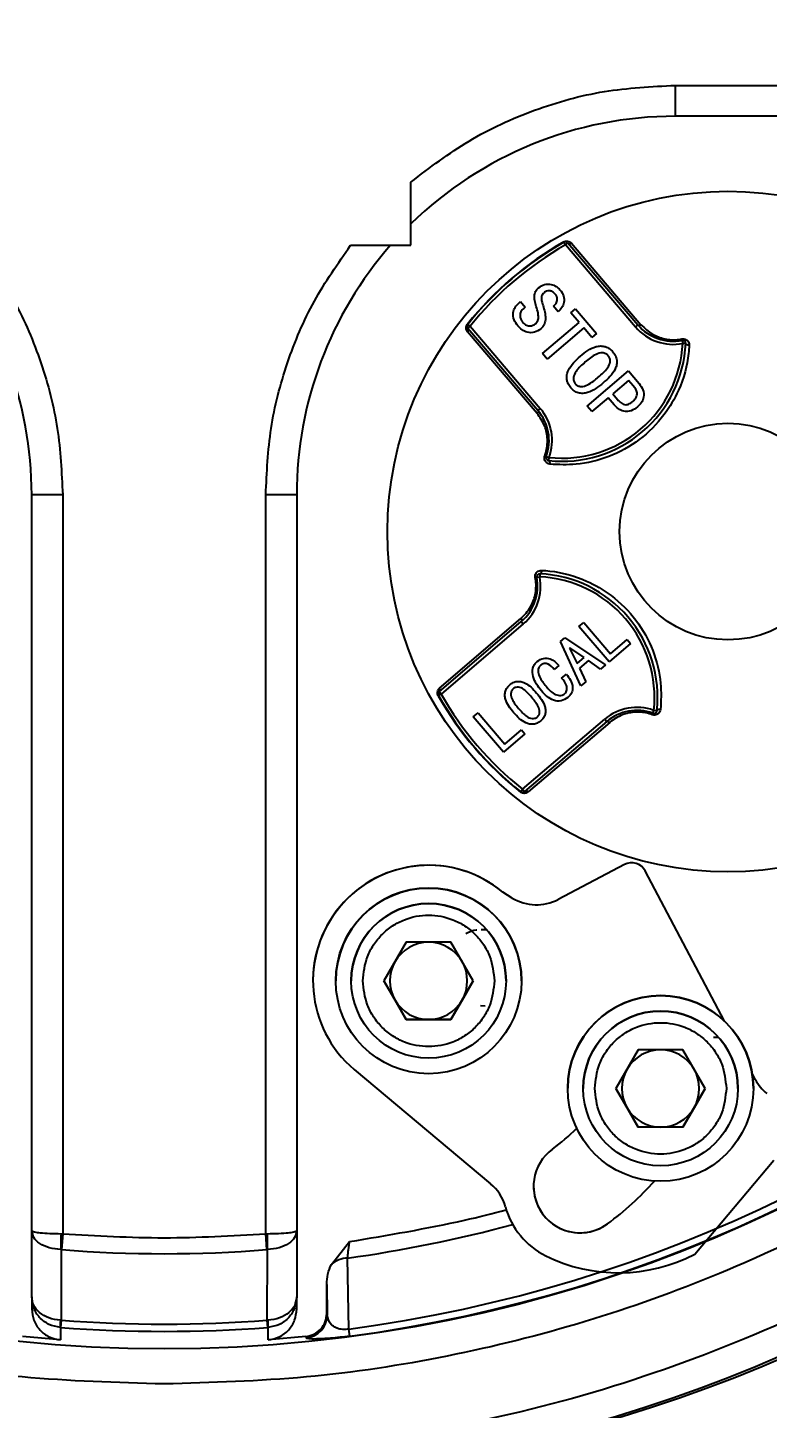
# Model space of a CAD drawing. Header units: millimetres. Extents: x 2055 to 5101, y 917 to 3070.
# Drawn here: x 2912.9 to 2960.7, y 2539.9 to 2629.2 of the extents above; entities that cross this region are included whole.
import ezdxf

# ---------------------------------------------------------------- set-up
doc = ezdxf.new("R2010")
doc.units = ezdxf.units.MM
doc.layers.add('AM_5', color=3, linetype='Continuous', lineweight=25)
doc.styles.add('SLDTEXTSTYLE1', font='txt.shx', dxfattribs={"width": 0.7, "bigfont": 'gbcbig.shx'})
doc.dimstyles.new('SLDDIMSTYLE12$0', dxfattribs={"dimtxt": 12, "dimasz": 10, "dimexe": 0, "dimexo": 0.0625, "dimgap": 0.875, "dimtad": 1, "dimdec": 1, "dimlfac": 1.8, "dimrnd": 1e-09, "dimzin": 12, "dimdsep": 46, "dimtxsty": 'SLDTEXTSTYLE1', "dimcen": 0.09, "dimdle": 8.16, "dimclrd": 3, "dimclre": 3, "dimadec": 0, "dimazin": 3, "dimtfac": 1, "dimtdec": 1, "dimtofl": 0, "dimtmove": 0, "dimatfit": 3, "dimfxl": 0, "dimfrac": 2, "dimtolj": 1, "dimlwd": 5, "dimlwe": 5, "dimarcsym": 0})

# ---------------------------------------------------------------- blocks, each defined once
blk = doc.blocks.new('*D56')
at = {"layer": 'AM_5', "color": 3, "lineweight": 5, "transparency": 16777216}
blk.add_line((3029.97, 2850.879), (2635.57, 2850.879), dxfattribs=at)
at = {"layer": 'AM_5', "color": 3, "linetype": 'Continuous', "lineweight": 5, "transparency": 16777216}
for p, q in [((2635.57, 2840.879), (2635.57, 2527.093)), ((3041.646, 2517.093), (2635.57, 2517.093))]:
    blk.add_line(p, q, dxfattribs=at)
at = {"layer": 'AM_5', "color": 3, "transparency": 16777216}
for points in [[(2633.904, 2840.879), (2637.237, 2840.879), (2635.57, 2850.879)], [(2633.904, 2527.093), (2637.237, 2527.093), (2635.57, 2517.093)]]:
    blk.add_solid(points, dxfattribs=at)
at = {"layer": 'Defpoints', "color": 0, "transparency": 16777216}
for p in [(3030.032, 2850.879), (2635.57, 2517.093), (3041.708, 2517.093)]:
    blk.add_point(p, dxfattribs=at)
at = {"layer": 'AM_5', "color": 0, "transparency": 16777216, "insert": (2620.981, 2683.986), "char_height": 12, "attachment_point": 5, "rotation": 90, "style": 'SLDTEXTSTYLE1'}
blk.add_mtext('\\A1;{\\H2.28571x;335}', dxfattribs=at)

msp = doc.modelspace()

# ---------------------------------------------------------------- linework, layer by layer
at = {"color": 7, "linetype": 'Continuous', "lineweight": 25}
for p, q in [((2954.714, 2625.444), (3005.405, 2625.444)), ((2954.714, 2625.444), (2954.714, 2623.444)), ((3005.204, 2623.444), (2954.714, 2623.444)), ((2937.632, 2615.106), (2937.632, 2619.192)), ((2933.731, 2615.106), (2937.632, 2615.106)), ((2947.519, 2615.301), (2947.507, 2615.322)), ((2947.618, 2615.127), (2947.519, 2615.301)), ((2947.618, 2615.127), (2947.77, 2615.257)), ((2952.148, 2609.822), (2947.618, 2615.127)), ((2947.77, 2615.257), (2952.3, 2609.952)), ((2948.005, 2615.234), (2952.498, 2609.973)), ((2944.599, 2611.37), (2944.708, 2611.463)), ((2944.708, 2611.463), (2945.013, 2611.105)), ((2945.013, 2611.105), (2944.92, 2611.026)), ((2947.153, 2610.806), (2946.847, 2611.164)), ((2947.961, 2610.743), (2948.257, 2610.995)), ((2948.493, 2610.12), (2947.961, 2610.743)), ((2948.257, 2610.995), (2949.626, 2609.392)), ((2941.302, 2609.991), (2941.283, 2610.006)), ((2945.786, 2604.24), (2941.292, 2609.501)), ((2941.459, 2609.866), (2941.302, 2609.991)), ((2941.459, 2609.866), (2941.307, 2609.736)), ((2945.837, 2604.432), (2941.307, 2609.736)), ((2941.459, 2609.866), (2945.989, 2604.562)), ((2946.127, 2608.1), (2948.493, 2610.12)), ((2948.798, 2609.762), (2946.433, 2607.742)), ((2949.33, 2609.14), (2948.798, 2609.762)), ((2949.626, 2609.392), (2949.33, 2609.14)), ((2952.3, 2609.952), (2952.148, 2609.822)), ((2955.156, 2608.956), (2955.194, 2608.76)), ((2955.394, 2608.75), (2955.194, 2608.76)), ((2946.433, 2607.742), (2946.127, 2608.1)), ((2949.025, 2604.707), (2951.686, 2606.98)), ((2951.686, 2606.98), (2952.377, 2606.17)), ((2951.696, 2606.369), (2950.669, 2605.492)), ((2952.002, 2606.011), (2951.696, 2606.369)), ((2950.373, 2605.239), (2949.33, 2604.349)), ((2950.759, 2604.788), (2950.373, 2605.239)), ((2950.669, 2605.492), (2950.975, 2605.134)), ((2945.989, 2604.562), (2945.837, 2604.432)), ((2949.33, 2604.349), (2949.025, 2604.707)), ((2946.374, 2601.456), (2946.562, 2601.388)), ((2946.541, 2601.189), (2946.562, 2601.388)), ((2915.128, 2598.98), (2913.128, 2598.98)), ((2913.128, 2551.403), (2913.128, 2598.98)), ((2915.128, 2598.98), (2915.128, 2551.203)), ((2928.25, 2551.203), (2928.25, 2598.98)), ((2930.25, 2598.98), (2928.25, 2598.98)), ((2930.25, 2598.98), (2930.25, 2551.403)), ((2945.759, 2593.632), (2945.955, 2593.67)), ((2945.965, 2593.87), (2945.955, 2593.67)), ((2939.458, 2586.246), (2944.762, 2590.777)), ((2939.48, 2586.481), (2944.742, 2590.975)), ((2944.892, 2590.625), (2939.588, 2586.094)), ((2944.762, 2590.777), (2944.892, 2590.625)), ((2948.49, 2590.459), (2948.797, 2590.721)), ((2948.797, 2590.721), (2950.529, 2588.694)), ((2947.307, 2589.495), (2947.574, 2589.723)), ((2947.574, 2589.723), (2950.212, 2587.985)), ((2950.439, 2588.178), (2948.49, 2590.459)), ((2950.529, 2588.694), (2951.609, 2589.617)), ((2951.609, 2589.617), (2951.826, 2589.363)), ((2948.611, 2586.617), (2947.307, 2589.495)), ((2947.909, 2589.087), (2947.883, 2589.064)), ((2947.883, 2589.064), (2948.364, 2588.068)), ((2948.818, 2588.455), (2947.909, 2589.087)), ((2951.826, 2589.363), (2950.439, 2588.178)), ((2947.184, 2587.937), (2946.891, 2587.686)), ((2948.364, 2588.068), (2948.818, 2588.455)), ((2949.101, 2588.259), (2948.514, 2587.757)), ((2949.892, 2587.711), (2949.101, 2588.259)), ((2950.212, 2587.985), (2949.892, 2587.711)), ((2947.369, 2587.126), (2947.676, 2587.388)), ((2948.514, 2587.757), (2948.931, 2586.891)), ((2939.588, 2586.094), (2939.414, 2585.996)), ((2939.588, 2586.094), (2939.458, 2586.246)), ((2948.931, 2586.891), (2948.611, 2586.617)), ((2939.414, 2585.996), (2939.393, 2585.984)), ((2941.66, 2584.626), (2941.967, 2584.888)), ((2943.608, 2582.345), (2941.66, 2584.626)), ((2941.967, 2584.888), (2943.699, 2582.86)), ((2944.848, 2579.935), (2950.153, 2584.465)), ((2950.283, 2584.313), (2944.978, 2579.783)), ((2950.475, 2584.262), (2945.213, 2579.768)), ((2950.153, 2584.465), (2950.283, 2584.313)), ((2953.259, 2584.851), (2953.327, 2585.038)), ((2953.526, 2585.017), (2953.327, 2585.038)), ((2944.996, 2583.53), (2943.608, 2582.345)), ((2943.699, 2582.86), (2944.779, 2583.783)), ((2944.779, 2583.783), (2944.996, 2583.53)), ((2944.724, 2579.778), (2944.709, 2579.759)), ((2944.848, 2579.935), (2944.724, 2579.778)), ((2944.848, 2579.935), (2944.978, 2579.783)), ((2951.426, 2575.072), (2947.146, 2572.814)), ((2951.426, 2575.072), (2947.146, 2572.814)), ((2957.904, 2564.94), (2952.777, 2574.655)), ((2952.777, 2574.655), (2952.777, 2574.655)), ((2957.905, 2564.94), (2952.777, 2574.655)), ((2944.181, 2572.907), (2943.58, 2573.275)), ((2943.58, 2573.275), (2943.58, 2573.275)), ((2944.181, 2572.907), (2943.58, 2573.275)), ((2944.181, 2572.907), (2944.181, 2572.907)), ((2947.146, 2572.814), (2947.146, 2572.814)), ((2942.18, 2570.865), (2942.483, 2570.876)), ((2937.332, 2570.049), (2935.889, 2567.549)), ((2940.219, 2570.049), (2937.332, 2570.049)), ((2941.662, 2567.549), (2940.219, 2570.049)), ((2933.776, 2567.555), (2933.776, 2567.555)), ((2935.889, 2567.549), (2937.332, 2565.049)), ((2936.611, 2566.299), (2935.889, 2567.549)), ((2940.219, 2565.049), (2941.662, 2567.549)), ((2941.662, 2567.549), (2940.941, 2566.299)), ((2943.776, 2567.544), (2943.776, 2567.544)), ((2937.332, 2565.049), (2936.611, 2566.299)), ((2940.941, 2566.299), (2940.219, 2565.049)), ((2942.422, 2565.913), (2942.128, 2565.93)), ((2937.332, 2565.049), (2940.219, 2565.049)), ((2937.332, 2565.049), (2937.332, 2565.049)), ((2938.776, 2565.049), (2937.332, 2565.049)), ((2940.219, 2565.049), (2938.776, 2565.049)), ((2940.219, 2565.049), (2940.219, 2565.049)), ((2957.186, 2563.917), (2957.455, 2563.917)), ((2952.321, 2563.097), (2950.877, 2560.597)), ((2955.207, 2563.097), (2952.321, 2563.097)), ((2956.651, 2560.597), (2955.207, 2563.097)), ((2933.971, 2561.824), (2942.773, 2554.438)), ((2959.901, 2561.157), (2959.685, 2561.566)), ((2959.901, 2561.157), (2959.685, 2561.566)), ((2959.901, 2561.157), (2959.901, 2561.157)), ((2947.764, 2560.604), (2947.764, 2560.604)), ((2948.764, 2560.603), (2948.764, 2560.603)), ((2950.877, 2560.597), (2952.321, 2558.097)), ((2951.599, 2559.347), (2950.877, 2560.597)), ((2955.207, 2558.097), (2956.651, 2560.597)), ((2956.651, 2560.597), (2955.929, 2559.347)), ((2959.764, 2560.591), (2959.764, 2560.591)), ((2952.321, 2558.097), (2951.599, 2559.347)), ((2955.929, 2559.347), (2955.207, 2558.097)), ((2953.764, 2558.097), (2952.321, 2558.097)), ((2955.207, 2558.097), (2953.764, 2558.097)), ((2955.973, 2549.889), (2961.074, 2555.967)), ((2913.128, 2551.403), (2913.183, 2551.357)), ((2913.195, 2551.181), (2913.128, 2551.403)), ((2913.128, 2547.123), (2913.128, 2551.403)), ((2930.25, 2551.403), (2930.25, 2547.123)), ((2915.021, 2551.204), (2915.128, 2551.203)), ((2915.128, 2551.203), (2915.048, 2550.173)), ((2928.25, 2551.203), (2928.358, 2551.204)), ((2928.33, 2550.173), (2928.25, 2551.203)), ((2932.489, 2549.224), (2933.663, 2550.69)), ((2915.021, 2550.175), (2915.048, 2550.173)), ((2915.021, 2550.175), (2915.026, 2545.605)), ((2928.33, 2550.173), (2928.358, 2550.175)), ((2928.352, 2545.605), (2928.358, 2550.175)), ((2933.618, 2545.043), (2933.536, 2549.63)), ((2932.189, 2547.917), (2932.221, 2545.952)), ((2932.189, 2546.047), (2932.189, 2547.917)), ((2913.128, 2547.123), (2913.128, 2546.338)), ((2930.25, 2547.123), (2930.185, 2546.854)), ((2930.217, 2546.764), (2930.217, 2546.849)), ((2930.25, 2546.338), (2930.25, 2547.123)), ((2915.026, 2545.605), (2914.98, 2545.608)), ((2914.98, 2545.142), (2914.992, 2545.141)), ((2914.98, 2545.142), (2914.981, 2544.34)), ((2915.026, 2545.605), (2914.992, 2545.141)), ((2928.352, 2545.605), (2928.398, 2545.608)), ((2928.387, 2545.141), (2928.352, 2545.605)), ((2928.387, 2545.141), (2928.398, 2545.142)), ((2928.397, 2544.34), (2928.398, 2545.142)), ((2933.679, 2544.581), (2933.618, 2545.043)), ((2914.981, 2544.34), (2912.538, 2544.554)), ((2930.841, 2544.554), (2928.397, 2544.34)), ((2930.872, 2544.462), (2930.841, 2544.554))]:
    msp.add_line(p, q, dxfattribs=at)
at = {"color": 7, "linetype": 'Continuous', "lineweight": 25, "flags": 128}
for points in [[(2952.498, 2609.973), (2952.47, 2609.955), (2952.44, 2609.941), (2952.411, 2609.932), (2952.383, 2609.927), (2952.358, 2609.926), (2952.335, 2609.93), (2952.316, 2609.939), (2952.3, 2609.952)], [(2955.614, 2608.642), (2955.572, 2608.644), (2955.53, 2608.65), (2955.492, 2608.66), (2955.458, 2608.673), (2955.43, 2608.69), (2955.409, 2608.709), (2955.397, 2608.729), (2955.394, 2608.75)], [(2945.837, 2604.432), (2945.848, 2604.415), (2945.853, 2604.395), (2945.854, 2604.371), (2945.849, 2604.346), (2945.84, 2604.319), (2945.826, 2604.292), (2945.808, 2604.265), (2945.786, 2604.24)], [(2946.613, 2600.954), (2946.618, 2600.996), (2946.619, 2601.038), (2946.615, 2601.078), (2946.606, 2601.113), (2946.594, 2601.144), (2946.579, 2601.167), (2946.561, 2601.182), (2946.541, 2601.189)], [(2946.073, 2594.09), (2946.071, 2594.048), (2946.065, 2594.006), (2946.055, 2593.968), (2946.041, 2593.934), (2946.025, 2593.906), (2946.006, 2593.886), (2945.985, 2593.873), (2945.965, 2593.87)], [(2944.742, 2590.975), (2944.759, 2590.946), (2944.773, 2590.916), (2944.783, 2590.887), (2944.788, 2590.86), (2944.788, 2590.834), (2944.784, 2590.811), (2944.775, 2590.792), (2944.762, 2590.777)], [(2950.283, 2584.313), (2950.3, 2584.324), (2950.32, 2584.329), (2950.343, 2584.33), (2950.369, 2584.326), (2950.395, 2584.316), (2950.422, 2584.302), (2950.449, 2584.284), (2950.475, 2584.262)], [(2953.76, 2585.089), (2953.718, 2585.094), (2953.676, 2585.095), (2953.637, 2585.091), (2953.601, 2585.083), (2953.571, 2585.071), (2953.548, 2585.055), (2953.533, 2585.037), (2953.526, 2585.017)], [(2932.221, 2545.952), (2932.203, 2546.005), (2932.189, 2546.047)]]:
    msp.add_lwpolyline(points, dxfattribs=at)
at = {"color": 7, "linetype": 'Continuous', "lineweight": 25}
for centre, radius in [((2921.689, 2635.233), 91.48), ((2958.119, 2596.595), 22), ((2958.119, 2596.595), 7), ((2938.776, 2567.549), 6), ((2938.776, 2567.549), 5), ((2953.764, 2560.597), 6), ((2953.764, 2560.597), 5)]:
    msp.add_circle(centre, radius, dxfattribs=at)
for centre, radius, start, end in [((2921.689, 2635.233), 90.341, 353.64897, 186.35103), ((2921.689, 2635.233), 89.875, 353.64897, 186.35103), ((2921.689, 2635.233), 85.319, 353.33017, 186.66983), ((2954.714, 2598.98), 24.464, 90, 134.2869), ((2921.689, 2635.233), 90.976, 277.53416, 351.20762), ((2921.689, 2635.233), 91.441, 277.53416, 351.20762), ((2921.727, 2635.055), 99.998, 280.32817, 349.67428), ((2922.144, 2635.055), 99.998, 280.32817, 349.67428), ((2888.664, 2598.98), 24.464, 0, 41.23805), ((2954.714, 2598.98), 24.464, 138.76195, 180), ((2958.119, 2596.595), 21.524, 119.539, 141.461), ((2958.119, 2596.595), 21.5, 119.539, 141.461), ((2958.119, 2596.595), 21.3, 119.539, 141.461), ((2947.618, 2615.127), 0.2, 40.5, 119.539), ((2947.9, 2615.383), 0.182, 224.12254, 305.03626), ((2941.459, 2609.866), 0.2, 141.461, 220.5), ((2941.161, 2609.627), 0.182, 315.96374, 36.87746), ((2954.582, 2611.901), 3.2, 220.5, 281.03097), ((2954.582, 2611.901), 3, 220.5, 281.03097), ((2947.403, 2609.142), 8, 263.8094, 357.1906), ((2947.403, 2609.142), 7.8, 263.8094, 357.1906), ((2954.469, 2608.903), 0.689, 4.41037, 12.37572), ((2955.194, 2608.76), 0.2, 357.1906, 101.03097), ((2943.556, 2602.484), 3, 339.96903, 40.5), ((2943.556, 2602.484), 3.2, 339.96903, 40.5), ((2946.534, 2602.126), 0.689, 248.62428, 256.58963), ((2946.562, 2601.388), 0.2, 159.96903, 263.8094), ((2942.814, 2593.058), 3, 310.5, 11.03097), ((2942.814, 2593.058), 3.2, 310.5, 11.03097), ((2945.811, 2592.945), 0.689, 94.41037, 102.37572), ((2945.955, 2593.67), 0.2, 87.1906, 191.03097), ((2945.573, 2585.88), 7.8, 353.8094, 87.1906), ((2945.573, 2585.88), 8, 353.8094, 87.1906), ((2939.588, 2586.094), 0.2, 130.5, 209.539), ((2939.331, 2586.377), 0.182, 314.12254, 35.03626), ((2958.119, 2596.595), 21.3, 209.539, 231.461), ((2958.119, 2596.595), 21.524, 209.539, 231.461), ((2958.119, 2596.595), 21.5, 209.539, 231.461), ((2952.231, 2582.032), 3.2, 69.96903, 130.5), ((2952.231, 2582.032), 3, 69.96903, 130.5), ((2952.589, 2585.01), 0.689, 338.62428, 346.58963), ((2953.327, 2585.038), 0.2, 249.96903, 353.8094), ((2944.848, 2579.935), 0.2, 231.461, 310.5), ((2945.087, 2579.638), 0.182, 45.96374, 126.87746), ((2938.776, 2567.549), 7.474, 50, 230), ((2938.776, 2567.549), 7.474, 50, 179.93876), ((2951.892, 2574.188), 1, 27.82515, 117.82515), ((2951.892, 2574.188), 1, 27.82515, 117.82515), ((2938.776, 2567.549), 6, 359.93876, 179.87751), ((2945.746, 2575.467), 3, 238.5537, 297.82515), ((2945.746, 2575.467), 3, 238.5537, 297.82515), ((2938.776, 2567.549), 5, 359.99969, 179.93876), ((2938.776, 2567.549), 2.5, 89.99969, 149.99969), ((2938.776, 2567.549), 2.5, 29.99969, 89.99969), ((2938.776, 2567.549), 2.5, 149.99969, 209.99969), ((2938.776, 2567.549), 2.5, 329.99969, 29.99969), ((2953.764, 2560.597), 6, 359.93876, 179.87751), ((2938.776, 2567.549), 2.5, 209.99969, 269.99969), ((2938.776, 2567.549), 2.5, 269.99969, 329.99969), ((2953.764, 2560.597), 5, 359.99969, 179.93876), ((2953.764, 2560.597), 2.5, 89.99969, 149.99969), ((2953.764, 2560.597), 2.5, 29.99969, 89.99969), ((2953.764, 2560.597), 2.5, 149.99969, 209.99969), ((2953.764, 2560.597), 2.5, 329.99969, 29.99969), ((2962.554, 2562.558), 3, 207.82515, 230), ((2962.554, 2562.558), 3, 207.82515, 230), ((2953.764, 2560.597), 2.5, 209.99969, 269.99969), ((2953.764, 2560.597), 2.5, 269.99969, 329.99969), ((2938.776, 2567.549), 13.5, 306.36279, 315.13033), ((2948.558, 2554.262), 3, 126.36279, 306.36279), ((2940.845, 2552.14), 3, 15.38287, 50), ((2948.558, 2554.262), 3, 179.93876, 306.36279), ((2938.776, 2567.549), 19.5, 306.36279, 318.43109), ((2938.776, 2567.549), 19.5, 306.36279, 318.43104), ((2948.558, 2554.262), 5, 195.38287, 243.70737), ((2921.689, 2635.233), 86.42, 277.87924, 285.10367), ((2936.356, 2550.689), 21.342, 178.61808, 181.38192), ((2907.022, 2550.689), 21.342, 358.61809, 1.38192), ((2921.689, 2635.233), 85.319, 265.53552, 274.46448), ((2933.62, 2547.86), 1.772, 92.70606, 129.63521), ((2951.051, 2559.258), 10.583, 243.58851, 297.71587), ((2930.721, 2545.955), 1.5, 275.78841, 359.91128), ((2917.689, 2545.375), 2.719, 175.08842, 184.91158), ((2921.689, 2635.233), 90.341, 265.74841, 274.25159), ((2921.689, 2635.233), 89.875, 265.74841, 274.25159), ((2925.689, 2545.375), 2.719, 355.08842, 4.91158)]:
    msp.add_arc(centre, radius, start, end, dxfattribs=at)
for points in [[(2921.689, 2541.493), (2918.622, 2541.58), (2912.486, 2541.754), (2903.372, 2543.157), (2894.434, 2545.382), (2885.759, 2548.49), (2877.429, 2552.429), (2869.526, 2557.166), (2862.125, 2562.655), (2855.298, 2568.842), (2849.11, 2575.669), (2843.622, 2583.07), (2838.885, 2590.973), (2834.945, 2599.303), (2831.841, 2607.978), (2829.602, 2616.916), (2828.25, 2626.03), (2827.798, 2635.233), (2828.25, 2644.436), (2829.602, 2653.551), (2831.841, 2662.489), (2834.945, 2671.164), (2838.885, 2679.493), (2843.622, 2687.397), (2849.11, 2694.797), (2855.298, 2701.624), (2862.125, 2707.812), (2869.526, 2713.301), (2877.429, 2718.038), (2885.759, 2721.977), (2894.434, 2725.084), (2903.372, 2727.31), (2912.486, 2728.713), (2918.622, 2728.887), (2921.689, 2728.974)], [(2921.689, 2728.974), (2924.757, 2728.887), (2930.892, 2728.713), (2940.006, 2727.31), (2948.944, 2725.084), (2957.62, 2721.977), (2965.949, 2718.038), (2973.852, 2713.301), (2981.253, 2707.812), (2988.08, 2701.624), (2994.268, 2694.797), (2999.757, 2687.397), (3004.494, 2679.493), (3008.433, 2671.164), (3011.537, 2662.489), (3013.776, 2653.551), (3015.128, 2644.436), (3015.58, 2635.233), (3015.128, 2626.03), (3013.776, 2616.916), (3011.537, 2607.978), (3008.433, 2599.303), (3004.494, 2590.973), (2999.757, 2583.07), (2994.268, 2575.669), (2988.08, 2568.842), (2981.253, 2562.655), (2973.852, 2557.166), (2965.949, 2552.429), (2957.62, 2548.49), (2948.944, 2545.382), (2940.006, 2543.157), (2930.892, 2541.754), (2924.757, 2541.58), (2921.689, 2541.493)], [(3019.363, 2624.444), (3018.839, 2620.792), (3017.791, 2613.489), (3014.671, 2602.846), (3010.463, 2592.603), (3005.108, 2582.902), (2998.703, 2573.863), (2991.322, 2565.601), (2983.06, 2558.22), (2974.021, 2551.815), (2964.32, 2546.46), (2954.077, 2542.252), (2943.434, 2539.132), (2936.13, 2538.084), (2932.479, 2537.56)], [(2915.128, 2551.203), (2917.315, 2551.075), (2921.689, 2550.818), (2926.063, 2551.075), (2928.25, 2551.203)]]:
    msp.add_open_spline(points, degree=3, dxfattribs=at)
for points, knots in [([(2921.689, 2719.52), (2918.784, 2719.433), (2912.926, 2719.258), (2904.175, 2717.83), (2895.521, 2715.526), (2887.116, 2712.278), (2879.105, 2708.157), (2871.621, 2703.233), (2864.776, 2697.61), (2858.611, 2691.365), (2853.124, 2684.517), (2848.335, 2677.065), (2844.313, 2669.059), (2841.15, 2660.624), (2838.901, 2651.898), (2837.618, 2643.036), (2837.216, 2634.178), (2837.722, 2628.339), (2837.973, 2625.444)], [0, 0, 0, 0, 0.061282, 0.123596, 0.186618, 0.25, 0.313382, 0.376404, 0.438718, 0.5, 0.561282, 0.623596, 0.686618, 0.75, 0.813382, 0.876404, 0.938718, 1, 1, 1, 1]), ([(3005.405, 2625.444), (3005.656, 2628.339), (3006.163, 2634.178), (3005.761, 2643.036), (3004.478, 2651.898), (3002.228, 2660.624), (2999.065, 2669.059), (2995.044, 2677.065), (2990.254, 2684.517), (2984.767, 2691.365), (2978.603, 2697.61), (2971.757, 2703.233), (2964.273, 2708.157), (2956.262, 2712.278), (2947.857, 2715.526), (2939.204, 2717.83), (2930.453, 2719.258), (2924.594, 2719.433), (2921.689, 2719.52)], [0, 0, 0, 0, 0.061282, 0.123596, 0.186618, 0.25, 0.313382, 0.376404, 0.438718, 0.5, 0.561282, 0.623596, 0.686618, 0.75, 0.813382, 0.876404, 0.938718, 1, 1, 1, 1]), ([(2937.632, 2619.192), (2938.855, 2620.125), (2941.319, 2622.005), (2945.578, 2623.944), (2950.082, 2625.212), (2953.178, 2625.367), (2954.714, 2625.444)], [0, 0, 0, 0, 0.248067, 0.5, 0.751933, 1, 1, 1, 1]), ([(2909.647, 2615.106), (2910.469, 2613.927), (2912.123, 2611.552), (2913.819, 2607.53), (2914.926, 2603.307), (2915.061, 2600.416), (2915.128, 2598.98)], [0, 0, 0, 0, 0.248315, 0.5, 0.751685, 1, 1, 1, 1]), ([(2928.25, 2598.98), (2928.317, 2600.416), (2928.452, 2603.307), (2929.559, 2607.53), (2931.255, 2611.552), (2932.909, 2613.927), (2933.731, 2615.106)], [0, 0, 0, 0, 0.248315, 0.5, 0.751685, 1, 1, 1, 1]), ([(2947.507, 2615.322), (2947.528, 2615.332), (2947.575, 2615.356), (2947.661, 2615.375), (2947.779, 2615.374), (2947.906, 2615.33), (2947.971, 2615.267), (2948.005, 2615.234)], [0, 0, 0, 0, 0.0853698, 0.1907986, 0.3564235, 0.6664713, 1, 1, 1, 1]), ([(2945.764, 2611.046), (2945.679, 2611.3), (2945.562, 2611.654), (2945.666, 2612.13), (2945.81, 2612.282), (2945.881, 2612.358)], [0, 0, 0, 0, 0.560027, 0.780079, 1, 1, 1, 1]), ([(2945.881, 2612.358), (2946.003, 2612.441), (2946.245, 2612.608), (2946.667, 2612.597), (2947.021, 2612.463), (2947.183, 2612.301), (2947.264, 2612.22)], [0, 0, 0, 0, 0.279601, 0.558878, 0.779376, 1, 1, 1, 1]), ([(2946.234, 2612.04), (2946.169, 2611.967), (2946.04, 2611.82), (2946.079, 2611.464), (2946.156, 2611.238), (2946.203, 2611.099)], [0, 0, 0, 0, 0.278312, 0.557355, 1, 1, 1, 1]), ([(2946.953, 2611.954), (2946.899, 2612.009), (2946.791, 2612.119), (2946.579, 2612.181), (2946.379, 2612.148), (2946.282, 2612.076), (2946.234, 2612.04)], [0, 0, 0, 0, 0.280393, 0.559545, 0.779457, 1, 1, 1, 1]), ([(2946.847, 2611.164), (2946.91, 2611.222), (2947.035, 2611.337), (2947.103, 2611.572), (2947.072, 2611.793), (2946.993, 2611.901), (2946.953, 2611.954)], [0, 0, 0, 0, 0.279799, 0.559732, 0.779524, 1, 1, 1, 1]), ([(2947.264, 2612.22), (2947.356, 2612.099), (2947.539, 2611.859), (2947.546, 2611.42), (2947.398, 2611.061), (2947.235, 2610.891), (2947.153, 2610.806)], [0, 0, 0, 0, 0.280576, 0.558458, 0.779312, 1, 1, 1, 1]), ([(2944.541, 2609.894), (2944.447, 2610.02), (2944.261, 2610.271), (2944.212, 2610.719), (2944.34, 2611.108), (2944.512, 2611.283), (2944.599, 2611.37)], [0, 0, 0, 0, 0.280466, 0.559432, 0.779595, 1, 1, 1, 1]), ([(2944.92, 2611.026), (2944.853, 2610.96), (2944.72, 2610.828), (2944.666, 2610.564), (2944.709, 2610.326), (2944.794, 2610.206), (2944.836, 2610.147)], [0, 0, 0, 0, 0.280123, 0.558679, 0.779337, 1, 1, 1, 1]), ([(2945.7, 2610.05), (2945.76, 2610.129), (2945.88, 2610.29), (2945.872, 2610.656), (2945.805, 2610.898), (2945.764, 2611.046)], [0, 0, 0, 0, 0.277254, 0.55795, 1, 1, 1, 1]), ([(2946.203, 2611.099), (2946.275, 2610.829), (2946.374, 2610.454), (2946.26, 2609.959), (2946.111, 2609.798), (2946.037, 2609.718)], [0, 0, 0, 0, 0.559726, 0.780043, 1, 1, 1, 1]), ([(2944.836, 2610.147), (2944.9, 2610.079), (2945.027, 2609.945), (2945.286, 2609.875), (2945.523, 2609.923), (2945.641, 2610.007), (2945.7, 2610.05)], [0, 0, 0, 0, 0.280691, 0.558757, 0.779281, 1, 1, 1, 1]), ([(2941.292, 2609.501), (2941.254, 2609.56), (2941.196, 2609.648), (2941.194, 2609.805), (2941.222, 2609.905), (2941.252, 2609.964), (2941.276, 2609.997), (2941.283, 2610.006)], [0, 0, 0, 0, 0.49351, 0.746512, 0.851032, 0.956489, 1, 1, 1, 1]), ([(2946.037, 2609.718), (2945.905, 2609.625), (2945.642, 2609.44), (2945.175, 2609.443), (2944.8, 2609.622), (2944.627, 2609.803), (2944.541, 2609.894)], [0, 0, 0, 0, 0.2798432, 0.5586107, 0.7789801, 1, 1, 1, 1]), ([(2952.498, 2609.973), (2952.728, 2609.75), (2953.143, 2609.348), (2954.019, 2609.017), (2954.705, 2608.976), (2955.075, 2609.039), (2955.142, 2609.051)], [0, 0, 0, 0, 0.356926, 0.645588, 0.935957, 1, 1, 1, 1]), ([(2955.614, 2608.642), (2955.602, 2608.464), (2955.535, 2607.508), (2955.113, 2605.933), (2953.986, 2604), (2952.445, 2602.454), (2950.442, 2601.356), (2948.415, 2600.865), (2947.176, 2600.926), (2946.613, 2600.954)], [0, 0, 0, 0, 0.0439371, 0.236293, 0.3728219, 0.5357282, 0.69861, 0.8632007, 1, 1, 1, 1]), ([(2948.582, 2607.935), (2948.9, 2608.193), (2949.298, 2608.515), (2949.896, 2608.61), (2950.195, 2608.568), (2950.471, 2608.436), (2950.611, 2608.292), (2950.68, 2608.22)], [0, 0, 0, 0, 0.498982, 0.624271, 0.749515, 0.874666, 1, 1, 1, 1]), ([(2955.142, 2609.051), (2955.182, 2609.055), (2955.263, 2609.063), (2955.379, 2609.03), (2955.484, 2608.965), (2955.567, 2608.864), (2955.612, 2608.75), (2955.613, 2608.672), (2955.614, 2608.642)], [0, 0, 0, 0, 0.1540842, 0.3077863, 0.4712038, 0.6571656, 0.8674974, 1, 1, 1, 1]), ([(2947.957, 2605.894), (2947.896, 2605.975), (2947.776, 2606.137), (2947.692, 2606.433), (2947.701, 2606.737), (2947.895, 2607.315), (2948.277, 2607.66), (2948.582, 2607.935)], [0, 0, 0, 0, 0.1253313, 0.2504536, 0.3756879, 0.5009977, 1, 1, 1, 1]), ([(2948.901, 2607.562), (2948.68, 2607.374), (2948.349, 2607.094), (2948.127, 2606.626), (2948.134, 2606.33), (2948.213, 2606.208), (2948.252, 2606.147)], [0, 0, 0, 0, 0.501768, 0.750148, 0.875248, 1, 1, 1, 1]), ([(2950.385, 2607.968), (2950.332, 2608.016), (2950.225, 2608.113), (2949.938, 2608.173), (2949.443, 2608.031), (2949.118, 2607.75), (2948.901, 2607.562)], [0, 0, 0, 0, 0.12479, 0.249939, 0.498148, 1, 1, 1, 1]), ([(2949.738, 2606.581), (2949.956, 2606.765), (2950.281, 2607.04), (2950.512, 2607.496), (2950.503, 2607.789), (2950.424, 2607.908), (2950.385, 2607.968)], [0, 0, 0, 0, 0.5018858, 0.7502037, 0.8752646, 1, 1, 1, 1]), ([(2950.68, 2608.22), (2950.74, 2608.141), (2950.86, 2607.981), (2950.946, 2607.689), (2950.936, 2607.388), (2950.739, 2606.818), (2950.36, 2606.479), (2950.057, 2606.208)], [0, 0, 0, 0, 0.125297, 0.250413, 0.375603, 0.500878, 1, 1, 1, 1]), ([(2948.252, 2606.147), (2948.306, 2606.098), (2948.414, 2606.002), (2948.706, 2605.954), (2949.194, 2606.114), (2949.52, 2606.394), (2949.738, 2606.581)], [0, 0, 0, 0, 0.124698, 0.249711, 0.498195, 1, 1, 1, 1]), ([(2950.057, 2606.208), (2949.74, 2605.95), (2949.343, 2605.628), (2948.747, 2605.517), (2948.445, 2605.55), (2948.167, 2605.678), (2948.027, 2605.822), (2947.957, 2605.894)], [0, 0, 0, 0, 0.499139, 0.624435, 0.749618, 0.874706, 1, 1, 1, 1]), ([(2951.967, 2605.012), (2952.049, 2605.086), (2952.21, 2605.231), (2952.293, 2605.645), (2952.113, 2605.872), (2952.002, 2606.011)], [0, 0, 0, 0, 0.282451, 0.559256, 1, 1, 1, 1]), ([(2952.377, 2606.17), (2952.474, 2606.04), (2952.666, 2605.78), (2952.705, 2605.311), (2952.546, 2604.919), (2952.364, 2604.743), (2952.273, 2604.654)], [0, 0, 0, 0, 0.2803956, 0.5591428, 0.7792262, 1, 1, 1, 1]), ([(2952.273, 2604.654), (2952.141, 2604.559), (2951.879, 2604.369), (2951.408, 2604.342), (2951.022, 2604.514), (2950.847, 2604.696), (2950.759, 2604.788)], [0, 0, 0, 0, 0.280176, 0.558961, 0.779148, 1, 1, 1, 1]), ([(2950.975, 2605.134), (2951.048, 2605.055), (2951.194, 2604.897), (2951.489, 2604.763), (2951.767, 2604.854), (2951.9, 2604.96), (2951.967, 2605.012)], [0, 0, 0, 0, 0.281274, 0.559341, 0.778877, 1, 1, 1, 1]), ([(2946.283, 2601.485), (2946.305, 2601.549), (2946.425, 2601.905), (2946.492, 2602.588), (2946.302, 2603.506), (2945.97, 2603.978), (2945.786, 2604.24)], [0, 0, 0, 0, 0.064043, 0.354412, 0.643074, 1, 1, 1, 1]), ([(2946.613, 2600.954), (2946.556, 2600.968), (2946.448, 2600.994), (2946.328, 2601.109), (2946.265, 2601.243), (2946.253, 2601.375), (2946.274, 2601.45), (2946.283, 2601.485)], [0, 0, 0, 0, 0.257956, 0.484914, 0.703585, 0.864278, 1, 1, 1, 1]), ([(2945.664, 2593.618), (2945.66, 2593.658), (2945.651, 2593.739), (2945.685, 2593.856), (2945.75, 2593.96), (2945.851, 2594.044), (2945.965, 2594.088), (2946.043, 2594.09), (2946.073, 2594.09)], [0, 0, 0, 0, 0.154084, 0.307786, 0.471204, 0.657166, 0.867497, 1, 1, 1, 1]), ([(2946.073, 2594.09), (2946.251, 2594.078), (2947.207, 2594.011), (2948.782, 2593.589), (2950.715, 2592.462), (2952.261, 2590.921), (2953.359, 2588.918), (2953.85, 2586.891), (2953.788, 2585.652), (2953.76, 2585.089)], [0, 0, 0, 0, 0.043937, 0.236293, 0.372822, 0.535728, 0.69861, 0.863201, 1, 1, 1, 1]), ([(2944.742, 2590.975), (2944.964, 2591.204), (2945.367, 2591.619), (2945.697, 2592.495), (2945.739, 2593.181), (2945.675, 2593.551), (2945.664, 2593.618)], [0, 0, 0, 0, 0.356926, 0.645588, 0.935957, 1, 1, 1, 1]), ([(2946.072, 2586.294), (2945.844, 2586.584), (2945.503, 2587.018), (2945.47, 2587.675), (2945.607, 2588.015), (2945.735, 2588.143), (2945.799, 2588.207)], [0, 0, 0, 0, 0.499696, 0.74909, 0.87448, 1, 1, 1, 1]), ([(2945.799, 2588.207), (2945.927, 2588.288), (2946.182, 2588.45), (2946.62, 2588.399), (2946.952, 2588.201), (2947.107, 2588.025), (2947.184, 2587.937)], [0, 0, 0, 0, 0.2788412, 0.5580379, 0.7787144, 1, 1, 1, 1]), ([(2946.016, 2587.954), (2945.971, 2587.906), (2945.881, 2587.81), (2945.825, 2587.548), (2945.952, 2587.097), (2946.202, 2586.796), (2946.369, 2586.595)], [0, 0, 0, 0, 0.124838, 0.249769, 0.498841, 1, 1, 1, 1]), ([(2946.891, 2587.686), (2946.771, 2587.815), (2946.622, 2587.976), (2946.377, 2588.065), (2946.246, 2588.071), (2946.119, 2588.032), (2946.05, 2587.98), (2946.016, 2587.954)], [0, 0, 0, 0, 0.498979, 0.624378, 0.749538, 0.874643, 1, 1, 1, 1]), ([(2947.563, 2586.115), (2947.597, 2586.15), (2947.663, 2586.22), (2947.704, 2586.361), (2947.718, 2586.505), (2947.649, 2586.788), (2947.493, 2586.976), (2947.369, 2587.126)], [0, 0, 0, 0, 0.12486, 0.249907, 0.375198, 0.50038, 1, 1, 1, 1]), ([(2947.676, 2587.388), (2947.773, 2587.26), (2947.967, 2587.004), (2948.113, 2586.569), (2948.037, 2586.144), (2947.866, 2585.955), (2947.78, 2585.861)], [0, 0, 0, 0, 0.281285, 0.560616, 0.780468, 1, 1, 1, 1]), ([(2939.393, 2585.984), (2939.382, 2586.004), (2939.359, 2586.051), (2939.34, 2586.137), (2939.341, 2586.256), (2939.385, 2586.382), (2939.448, 2586.447), (2939.48, 2586.481)], [0, 0, 0, 0, 0.08537, 0.190799, 0.356423, 0.666471, 1, 1, 1, 1]), ([(2944.269, 2584.893), (2944.048, 2585.166), (2943.772, 2585.507), (2943.691, 2586.019), (2943.727, 2586.276), (2943.84, 2586.513), (2943.963, 2586.632), (2944.025, 2586.692)], [0, 0, 0, 0, 0.498982, 0.624271, 0.749515, 0.874666, 1, 1, 1, 1]), ([(2944.025, 2586.692), (2944.093, 2586.743), (2944.23, 2586.846), (2944.48, 2586.92), (2944.739, 2586.911), (2945.227, 2586.743), (2945.518, 2586.418), (2945.75, 2586.158)], [0, 0, 0, 0, 0.125297, 0.250413, 0.375603, 0.500878, 1, 1, 1, 1]), ([(2944.241, 2586.438), (2944.2, 2586.393), (2944.117, 2586.302), (2944.065, 2586.055), (2944.187, 2585.631), (2944.428, 2585.353), (2944.589, 2585.167)], [0, 0, 0, 0, 0.1247898, 0.2499391, 0.4981483, 1, 1, 1, 1]), ([(2945.43, 2585.885), (2945.272, 2586.071), (2945.036, 2586.349), (2944.646, 2586.547), (2944.395, 2586.539), (2944.293, 2586.472), (2944.241, 2586.438)], [0, 0, 0, 0, 0.501886, 0.750204, 0.875265, 1, 1, 1, 1]), ([(2945.75, 2586.158), (2945.971, 2585.886), (2946.248, 2585.545), (2946.341, 2585.035), (2946.314, 2584.776), (2946.204, 2584.537), (2946.081, 2584.417), (2946.019, 2584.357)], [0, 0, 0, 0, 0.499133, 0.624424, 0.749622, 0.874708, 1, 1, 1, 1]), ([(2947.78, 2585.861), (2947.637, 2585.774), (2947.352, 2585.6), (2946.653, 2585.68), (2946.304, 2586.049), (2946.072, 2586.294)], [0, 0, 0, 0, 0.249589, 0.500012, 1, 1, 1, 1]), ([(2946.369, 2586.595), (2946.528, 2586.412), (2946.766, 2586.139), (2947.171, 2585.985), (2947.415, 2586.012), (2947.514, 2586.08), (2947.563, 2586.115)], [0, 0, 0, 0, 0.5010148, 0.7498451, 0.8749605, 1, 1, 1, 1]), ([(2944.589, 2585.167), (2944.75, 2584.977), (2944.99, 2584.694), (2945.391, 2584.503), (2945.646, 2584.509), (2945.75, 2584.577), (2945.802, 2584.611)], [0, 0, 0, 0, 0.501698, 0.750126, 0.875254, 1, 1, 1, 1]), ([(2945.802, 2584.611), (2945.844, 2584.657), (2945.927, 2584.749), (2945.968, 2584.999), (2945.83, 2585.418), (2945.59, 2585.697), (2945.43, 2585.885)], [0, 0, 0, 0, 0.124691, 0.249737, 0.498265, 1, 1, 1, 1]), ([(2946.019, 2584.357), (2945.95, 2584.306), (2945.811, 2584.202), (2945.557, 2584.13), (2945.296, 2584.139), (2944.801, 2584.304), (2944.506, 2584.631), (2944.269, 2584.893)], [0, 0, 0, 0, 0.125329, 0.250449, 0.375699, 0.501004, 1, 1, 1, 1]), ([(2953.23, 2584.759), (2953.166, 2584.781), (2952.81, 2584.902), (2952.126, 2584.968), (2951.209, 2584.779), (2950.736, 2584.446), (2950.475, 2584.262)], [0, 0, 0, 0, 0.064043, 0.354412, 0.643074, 1, 1, 1, 1]), ([(2953.76, 2585.089), (2953.746, 2585.032), (2953.72, 2584.924), (2953.606, 2584.804), (2953.472, 2584.741), (2953.339, 2584.729), (2953.264, 2584.75), (2953.23, 2584.759)], [0, 0, 0, 0, 0.257956, 0.484914, 0.703585, 0.864278, 1, 1, 1, 1]), ([(2945.213, 2579.768), (2945.155, 2579.73), (2945.067, 2579.672), (2944.91, 2579.67), (2944.81, 2579.698), (2944.75, 2579.728), (2944.718, 2579.752), (2944.709, 2579.759)], [0, 0, 0, 0, 0.4935098, 0.7465115, 0.851032, 0.9564885, 1, 1, 1, 1]), ([(2934.526, 2567.549), (2934.582, 2568.084), (2934.67, 2568.906), (2935.2, 2569.896), (2935.748, 2570.576), (2936.429, 2571.128), (2937.419, 2571.641), (2938.776, 2571.902), (2940.133, 2571.641), (2941.122, 2571.128), (2941.803, 2570.576), (2942.352, 2569.896), (2942.882, 2568.906), (2942.969, 2568.084), (2943.026, 2567.549)], [0, 0, 0, 0, 0.119728, 0.18418, 0.25, 0.31582, 0.380272, 0.5, 0.619728, 0.68418, 0.75, 0.81582, 0.880272, 1, 1, 1, 1]), ([(2941.175, 2570.611), (2941.402, 2570.727), (2941.632, 2570.845), (2941.883, 2570.854), (2941.888, 2570.854)], [0, 0, 0, 0, 0.981722, 1, 1, 1, 1]), ([(2943.026, 2567.549), (2942.969, 2567.015), (2942.882, 2566.192), (2942.352, 2565.202), (2941.803, 2564.522), (2941.122, 2563.97), (2940.133, 2563.457), (2938.776, 2563.197), (2937.419, 2563.457), (2936.429, 2563.97), (2935.748, 2564.523), (2935.2, 2565.202), (2934.67, 2566.192), (2934.582, 2567.015), (2934.526, 2567.549)], [0, 0, 0, 0, 0.119728, 0.18418, 0.25, 0.31582, 0.380272, 0.5, 0.619728, 0.68418, 0.75, 0.81582, 0.880272, 1, 1, 1, 1]), ([(2949.514, 2560.597), (2949.571, 2561.132), (2949.658, 2561.954), (2950.188, 2562.944), (2950.737, 2563.624), (2951.417, 2564.176), (2952.407, 2564.689), (2953.764, 2564.95), (2955.121, 2564.689), (2956.111, 2564.176), (2956.791, 2563.624), (2957.34, 2562.944), (2957.87, 2561.954), (2957.957, 2561.132), (2958.014, 2560.597)], [0, 0, 0, 0, 0.119728, 0.18418, 0.25, 0.31582, 0.380272, 0.5, 0.619728, 0.68418, 0.75, 0.81582, 0.880272, 1, 1, 1, 1]), ([(2958.014, 2560.597), (2957.957, 2560.063), (2957.87, 2559.24), (2957.34, 2558.25), (2956.791, 2557.571), (2956.11, 2557.019), (2955.121, 2556.505), (2953.764, 2556.245), (2952.407, 2556.505), (2951.417, 2557.019), (2950.737, 2557.571), (2950.188, 2558.251), (2949.658, 2559.24), (2949.571, 2560.063), (2949.514, 2560.597)], [0, 0, 0, 0, 0.119728, 0.18418, 0.25, 0.31582, 0.380272, 0.5, 0.619728, 0.68418, 0.75, 0.81582, 0.880272, 1, 1, 1, 1]), ([(2933.663, 2550.69), (2936.15, 2551.11), (2939.55, 2551.684), (2942.9, 2552.504), (2943.795, 2552.741)], [0, 0, 0, 0, 0.3332732, 0.4556465, 0.4556465, 0.4556465, 0.4556465]), ([(2913.183, 2551.357), (2913.223, 2551.344), (2913.324, 2551.311), (2913.679, 2551.26), (2914.273, 2551.216), (2914.777, 2551.208), (2915.021, 2551.204)], [0, 0, 0, 0, 0.160392, 0.409005, 0.713336, 1, 1, 1, 1]), ([(2928.358, 2551.204), (2928.602, 2551.208), (2929.104, 2551.216), (2929.702, 2551.259), (2930.046, 2551.311), (2930.22, 2551.358), (2930.24, 2551.387), (2930.25, 2551.403)], [0, 0, 0, 0, 0.242078, 0.499088, 0.709028, 0.84448, 1, 1, 1, 1]), ([(2930.25, 2551.403), (2930.224, 2551.252), (2930.171, 2550.948), (2929.753, 2550.551), (2929.132, 2550.255), (2928.617, 2550.202), (2928.358, 2550.175)], [0, 0, 0, 0, 0.2433794, 0.4897391, 0.742203, 1, 1, 1, 1]), ([(2915.021, 2550.175), (2914.76, 2550.202), (2914.245, 2550.255), (2913.631, 2550.553), (2913.26, 2550.88), (2913.211, 2551.106), (2913.195, 2551.181)], [0, 0, 0, 0, 0.293488, 0.580904, 0.861371, 1, 1, 1, 1]), ([(2933.536, 2549.63), (2933.551, 2549.77), (2933.575, 2549.992), (2933.621, 2550.366), (2933.649, 2550.579), (2933.663, 2550.69)], [0, 0, 0, 0, 0.449191, 0.712048, 1, 1, 1, 1]), ([(2932.189, 2547.917), (2932.201, 2548.144), (2932.223, 2548.598), (2932.401, 2549.016), (2932.489, 2549.224)], [0, 0, 0, 0, 0.501105, 1, 1, 1, 1]), ([(2914.98, 2545.608), (2914.724, 2545.644), (2914.219, 2545.717), (2913.612, 2546.083), (2913.206, 2546.568), (2913.154, 2546.939), (2913.128, 2547.123)], [0, 0, 0, 0, 0.257822, 0.510246, 0.756601, 1, 1, 1, 1]), ([(2914.98, 2545.142), (2914.724, 2545.19), (2914.219, 2545.285), (2913.612, 2545.764), (2913.206, 2546.398), (2913.154, 2546.882), (2913.128, 2547.123)], [0, 0, 0, 0, 0.257822, 0.510246, 0.756601, 1, 1, 1, 1]), ([(2930.25, 2547.123), (2930.224, 2546.882), (2930.173, 2546.398), (2929.766, 2545.764), (2929.159, 2545.285), (2928.654, 2545.19), (2928.398, 2545.142)], [0, 0, 0, 0, 0.243399, 0.489754, 0.742178, 1, 1, 1, 1]), ([(2930.185, 2546.854), (2930.169, 2546.762), (2930.122, 2546.485), (2929.76, 2546.085), (2929.161, 2545.716), (2928.654, 2545.644), (2928.398, 2545.608)], [0, 0, 0, 0, 0.1387267, 0.4191641, 0.7065094, 1, 1, 1, 1]), ([(2913.128, 2546.338), (2913.156, 2546.087), (2913.21, 2545.587), (2913.632, 2544.946), (2914.24, 2544.477), (2914.734, 2544.386), (2914.981, 2544.34)], [0, 0, 0, 0, 0.250409, 0.500179, 0.750032, 1, 1, 1, 1]), ([(2928.397, 2544.34), (2928.645, 2544.386), (2929.14, 2544.478), (2929.747, 2544.947), (2930.168, 2545.588), (2930.223, 2546.088), (2930.25, 2546.338)], [0, 0, 0, 0, 0.250393, 0.500163, 0.750022, 1, 1, 1, 1]), ([(2930.841, 2544.554), (2931.022, 2544.592), (2931.384, 2544.669), (2931.826, 2545.02), (2932.13, 2545.495), (2932.17, 2545.863), (2932.189, 2546.047)], [0, 0, 0, 0, 0.250514, 0.50007, 0.74999, 1, 1, 1, 1]), ([(2933.618, 2545.043), (2933.55, 2545.032), (2933.415, 2545.011), (2933.216, 2545.014), (2933.028, 2545.038), (2932.896, 2545.076), (2932.677, 2545.165), (2932.324, 2545.431), (2932.264, 2545.739), (2932.221, 2545.952)], [0, 0, 0, 0, 0.056105, 0.112289, 0.177086, 0.251393, 0.280501, 0.501374, 1, 1, 1, 1]), ([(2933.679, 2544.581), (2933.465, 2544.555), (2933.025, 2544.5), (2932.434, 2544.446), (2931.922, 2544.41), (2931.409, 2544.391), (2930.975, 2544.401), (2930.907, 2544.441), (2930.872, 2544.462)], [0, 0, 0, 0, 0.120585, 0.248868, 0.372779, 0.501258, 0.74083, 1, 1, 1, 1])]:
    msp.add_open_spline(points, degree=3, knots=knots, dxfattribs=at)

# ---------------------------------------------------------------- dimensions: what is measured, and where the dimension line sits
at = {"layer": 'AM_5'}
dim = msp.add_linear_dim(base=(2635.57, 2517.093), p1=(3030.032, 2850.879), p2=(3041.708, 2517.093), angle=90, text='{\\H2.28571x;335}', dimstyle='SLDDIMSTYLE12$0', override={"dimlfac": 1}, dxfattribs=at)
dim.commit()
dim.dimension.update_dxf_attribs({"geometry": '*D56', "text_midpoint": (2620.981, 2683.986)})

doc.saveas('drawing.dxf')
